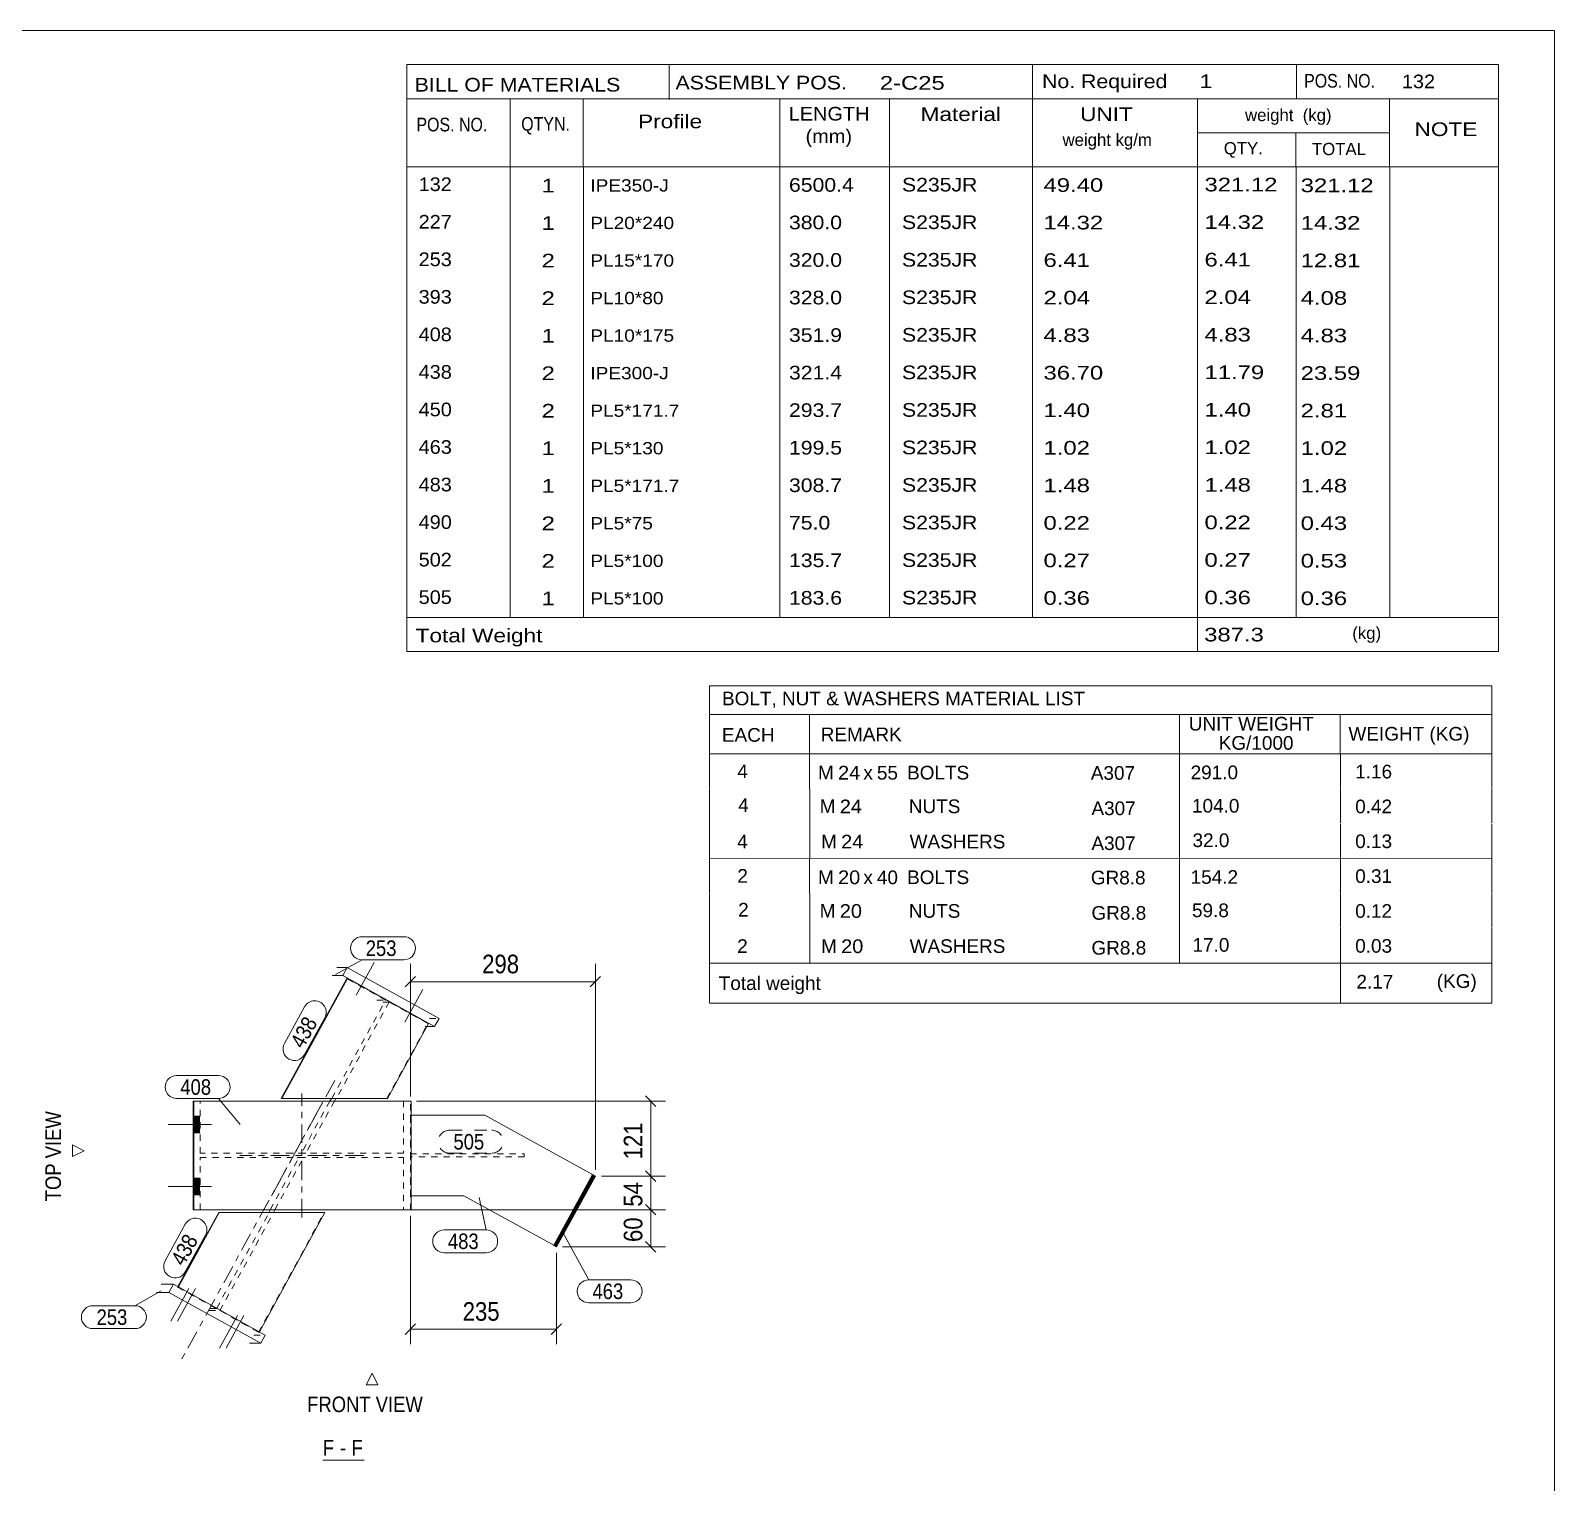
# Model space of a CAD drawing. Header units: millimetres. Extents: x 2 to 825, y 1 to 579.
# Drawn here: x 579.3 to 825, y 345 to 579 of the extents above; entities that cross this region are included whole.
import ezdxf

# ---------------------------------------------------------------- set-up
doc = ezdxf.new("R2010")
doc.units = ezdxf.units.MM
for name, pattern in [('XKITLINE00', [0]), ('XKITLINE01', [4, 1, -1, 1, -1]), ('XKITLINE02', [4, 2, -2]), ('XKITLINE03', [6, 3, -1, 1, -1])]:
    doc.linetypes.add(name, pattern=pattern)
for name, color, linetype, lineweight in [('Bolt', 3, 'Continuous', 0), ('Dimensions', 7, 'Continuous', 0), ('DrawingSheet', 5, 'Continuous', 0), ('OtherObjectType', 7, 'Continuous', 0), ('Part', 2, 'Continuous', 0), ('PartMark', 7, 'Continuous', 0)]:
    doc.layers.add(name, color=color, linetype=linetype, lineweight=lineweight)
doc.styles.add('ARIAL', font='ARIAL.TTF')
doc.styles.add('ARIAL_NARROW', font='ARIALN.TTF')

# ---------------------------------------------------------------- blocks, each defined once
blk = doc.blocks.new('*A3')
at = {"layer": 'Part', "color": 7, "linetype": 'XKITLINE00', "lineweight": 0}
for p, q in [((669.69, 393.12), (669.02, 392.92)), ((669.73, 393.18), (669.05, 392.98)), ((669.76, 393.24), (669.08, 393.04)), ((669.79, 393.3), (669.11, 393.1)), ((669.82, 393.35), (669.15, 393.16)), ((669.86, 393.41), (669.18, 393.22)), ((669.89, 393.47), (669.21, 393.28)), ((669.92, 393.53), (669.24, 393.34)), ((669.95, 393.59), (669.28, 393.39)), ((669.99, 393.65), (669.31, 393.45)), ((670.02, 393.71), (669.34, 393.51)), ((670.05, 393.77), (669.37, 393.57)), ((670.08, 393.83), (669.41, 393.63)), ((670.12, 393.89), (669.44, 393.69)), ((670.15, 393.94), (669.47, 393.75)), ((670.18, 394), (669.5, 393.81)), ((670.22, 394.06), (669.54, 393.87)), ((670.25, 394.12), (669.57, 393.93)), ((670.28, 394.18), (669.6, 393.98)), ((670.31, 394.24), (669.63, 394.04)), ((670.35, 394.3), (669.67, 394.1)), ((670.38, 394.36), (669.7, 394.16)), ((670.32, 394.39), (669.73, 394.22)), ((670.26, 394.42), (669.76, 394.28)), ((670.2, 394.45), (669.8, 394.34)), ((670.14, 394.49), (669.83, 394.4)), ((670.08, 394.52), (669.86, 394.46)), ((670.02, 394.55), (669.89, 394.51)), ((669.95, 394.58), (669.93, 394.57)), ((668.36, 390.7), (667.68, 390.51)), ((668.39, 390.76), (667.71, 390.56)), ((668.43, 390.82), (667.75, 390.62)), ((668.46, 390.88), (667.78, 390.68)), ((668.49, 390.94), (667.81, 390.74)), ((668.52, 391), (667.84, 390.8)), ((668.56, 391.06), (667.88, 390.86)), ((668.59, 391.11), (667.91, 390.92)), ((668.62, 391.17), (667.94, 390.98)), ((668.65, 391.23), (667.97, 391.04)), ((668.69, 391.29), (668.01, 391.09)), ((668.72, 391.35), (668.04, 391.15)), ((668.75, 391.41), (668.07, 391.21)), ((668.78, 391.47), (668.1, 391.27)), ((668.82, 391.53), (668.14, 391.33)), ((668.85, 391.59), (668.17, 391.39)), ((668.88, 391.64), (668.2, 391.45)), ((668.91, 391.7), (668.23, 391.51)), ((668.95, 391.76), (668.27, 391.57)), ((668.98, 391.82), (668.3, 391.63)), ((669.01, 391.88), (668.33, 391.68)), ((669.04, 391.94), (668.36, 391.74)), ((669.08, 392), (668.4, 391.8)), ((669.11, 392.06), (668.43, 391.86)), ((669.14, 392.12), (668.46, 391.92)), ((669.17, 392.18), (668.49, 391.98)), ((669.21, 392.23), (668.53, 392.04)), ((669.24, 392.29), (668.56, 392.1)), ((669.27, 392.35), (668.59, 392.16)), ((669.3, 392.41), (668.62, 392.22)), ((669.34, 392.47), (668.66, 392.27)), ((669.37, 392.53), (668.69, 392.33)), ((669.4, 392.59), (668.72, 392.39)), ((669.43, 392.65), (668.75, 392.45)), ((669.47, 392.71), (668.79, 392.51)), ((669.5, 392.77), (668.82, 392.57)), ((669.53, 392.82), (668.85, 392.63)), ((669.56, 392.88), (668.88, 392.69)), ((669.6, 392.94), (668.92, 392.75)), ((669.63, 393), (668.95, 392.8)), ((669.66, 393.06), (668.98, 392.86)), ((666.99, 388.22), (666.31, 388.03)), ((667.03, 388.28), (666.35, 388.09)), ((667.06, 388.34), (666.38, 388.15)), ((667.09, 388.4), (666.41, 388.21)), ((667.12, 388.46), (666.44, 388.26)), ((667.16, 388.52), (666.48, 388.32)), ((667.19, 388.58), (666.51, 388.38)), ((667.22, 388.64), (666.54, 388.44)), ((667.25, 388.7), (666.57, 388.5)), ((667.29, 388.76), (666.61, 388.56)), ((667.32, 388.81), (666.64, 388.62)), ((667.35, 388.87), (666.67, 388.68)), ((667.38, 388.93), (666.7, 388.74)), ((667.42, 388.99), (666.74, 388.8)), ((667.45, 389.05), (666.77, 388.85)), ((667.48, 389.11), (666.8, 388.91)), ((667.51, 389.17), (666.83, 388.97)), ((667.55, 389.23), (666.87, 389.03)), ((667.58, 389.29), (666.9, 389.09)), ((667.61, 389.35), (666.93, 389.15)), ((667.64, 389.4), (666.96, 389.21)), ((667.68, 389.46), (667, 389.27)), ((667.71, 389.52), (667.03, 389.33)), ((667.74, 389.58), (667.06, 389.38)), ((667.77, 389.64), (667.09, 389.44)), ((667.81, 389.7), (667.13, 389.5)), ((667.84, 389.76), (667.16, 389.56)), ((667.87, 389.82), (667.19, 389.62)), ((667.9, 389.88), (667.22, 389.68)), ((667.94, 389.93), (667.26, 389.74)), ((667.97, 389.99), (667.29, 389.8)), ((668, 390.05), (667.32, 389.86)), ((668.03, 390.11), (667.36, 389.92)), ((668.07, 390.17), (667.39, 389.97)), ((668.1, 390.23), (667.42, 390.03)), ((668.13, 390.29), (667.45, 390.09)), ((668.16, 390.35), (667.49, 390.15)), ((668.2, 390.41), (667.52, 390.21)), ((668.23, 390.47), (667.55, 390.27)), ((668.26, 390.52), (667.58, 390.33)), ((668.29, 390.58), (667.62, 390.39)), ((668.33, 390.64), (667.65, 390.45)), ((665.63, 385.75), (664.95, 385.55)), ((665.66, 385.81), (664.98, 385.61)), ((665.69, 385.87), (665.01, 385.67)), ((665.72, 385.93), (665.04, 385.73)), ((665.76, 385.98), (665.08, 385.79)), ((665.79, 386.04), (665.11, 385.85)), ((665.82, 386.1), (665.14, 385.91)), ((665.85, 386.16), (665.17, 385.96)), ((665.89, 386.22), (665.21, 386.02)), ((665.92, 386.28), (665.24, 386.08)), ((665.95, 386.34), (665.27, 386.14)), ((665.98, 386.4), (665.3, 386.2)), ((666.02, 386.46), (665.34, 386.26)), ((666.05, 386.51), (665.37, 386.32)), ((666.08, 386.57), (665.4, 386.38)), ((666.11, 386.63), (665.43, 386.44)), ((666.15, 386.69), (665.47, 386.5)), ((666.18, 386.75), (665.5, 386.55)), ((666.21, 386.81), (665.53, 386.61)), ((666.24, 386.87), (665.56, 386.67)), ((666.28, 386.93), (665.6, 386.73)), ((666.31, 386.99), (665.63, 386.79)), ((666.34, 387.05), (665.66, 386.85)), ((666.37, 387.1), (665.7, 386.91)), ((666.41, 387.16), (665.73, 386.97)), ((666.44, 387.22), (665.76, 387.03)), ((666.47, 387.28), (665.79, 387.09)), ((666.5, 387.34), (665.83, 387.14)), ((666.54, 387.4), (665.86, 387.2)), ((666.57, 387.46), (665.89, 387.26)), ((666.6, 387.52), (665.92, 387.32)), ((666.63, 387.58), (665.96, 387.38)), ((666.67, 387.64), (665.99, 387.44)), ((666.7, 387.69), (666.02, 387.5)), ((666.73, 387.75), (666.05, 387.56)), ((666.77, 387.81), (666.09, 387.62)), ((666.8, 387.87), (666.12, 387.67)), ((666.83, 387.93), (666.15, 387.73)), ((666.86, 387.99), (666.18, 387.79)), ((666.9, 388.05), (666.22, 387.85)), ((666.93, 388.11), (666.25, 387.91)), ((666.96, 388.17), (666.28, 387.97)), ((664.36, 383.45), (663.68, 383.25)), ((664.32, 383.39), (663.68, 383.2)), ((664.39, 383.51), (663.71, 383.31)), ((664.42, 383.57), (663.74, 383.37)), ((664.29, 383.33), (663.74, 383.17)), ((664.45, 383.63), (663.77, 383.43)), ((664.49, 383.68), (663.81, 383.49)), ((664.52, 383.74), (663.84, 383.55)), ((664.55, 383.8), (663.87, 383.61)), ((664.58, 383.86), (663.9, 383.67)), ((664.62, 383.92), (663.94, 383.72)), ((664.65, 383.98), (663.97, 383.78)), ((664.68, 384.04), (664, 383.84)), ((664.71, 384.1), (664.04, 383.9)), ((664.75, 384.16), (664.07, 383.96)), ((664.78, 384.22), (664.1, 384.02)), ((664.81, 384.27), (664.13, 384.08)), ((664.84, 384.33), (664.17, 384.14)), ((664.88, 384.39), (664.2, 384.2)), ((664.91, 384.45), (664.23, 384.25)), ((664.94, 384.51), (664.26, 384.31)), ((664.97, 384.57), (664.3, 384.37)), ((665.01, 384.63), (664.33, 384.43)), ((665.04, 384.69), (664.36, 384.49)), ((665.07, 384.75), (664.39, 384.55)), ((665.11, 384.8), (664.43, 384.61)), ((665.14, 384.86), (664.46, 384.67)), ((665.17, 384.92), (664.49, 384.73)), ((665.2, 384.98), (664.52, 384.79)), ((665.24, 385.04), (664.56, 384.84)), ((665.27, 385.1), (664.59, 384.9)), ((665.3, 385.16), (664.62, 384.96)), ((665.33, 385.22), (664.65, 385.02)), ((665.37, 385.28), (664.69, 385.08)), ((665.4, 385.34), (664.72, 385.14)), ((665.43, 385.39), (664.75, 385.2)), ((665.46, 385.45), (664.78, 385.26)), ((665.5, 385.51), (664.82, 385.32)), ((665.53, 385.57), (664.85, 385.38)), ((665.56, 385.63), (664.88, 385.43)), ((665.59, 385.69), (664.91, 385.49)), ((664.26, 383.27), (663.8, 383.14)), ((664.23, 383.21), (663.86, 383.11)), ((664.19, 383.15), (663.92, 383.07)), ((664.16, 383.09), (663.98, 383.04)), ((664.13, 383.04), (664.04, 383.01))]:
    blk.add_line(p, q, dxfattribs=at)
blk = doc.blocks.new('*A73')
at = {"layer": 'Bolt'}
for points in [[(606.65, 401.35), (605.55, 401.35), (605.55, 404.05), (606.65, 404.05)], [(606.65, 401.35), (605.55, 401.35), (605.55, 404.05), (606.65, 404.05)], [(606.65, 391.35), (605.55, 391.35), (605.55, 394.05), (606.65, 394.05)], [(606.65, 391.35), (605.55, 391.35), (605.55, 394.05), (606.65, 394.05)]]:
    blk.add_hatch(color=3, dxfattribs=at).paths.add_polyline_path(points, flags=17)
at = {"layer": 'Bolt', "color": 3, "linetype": 'XKITLINE00', "lineweight": 0}
for p, q in [((606.65, 404.05), (605.55, 404.05)), ((606.65, 404.05), (605.55, 404.05)), ((608.5, 402.7), (601.5, 402.7)), ((608.5, 402.7), (601.5, 402.7)), ((606.65, 401.35), (605.55, 401.35)), ((606.65, 401.35), (605.55, 401.35)), ((606.65, 394.05), (605.55, 394.05)), ((606.65, 394.05), (605.55, 394.05)), ((608.5, 392.7), (601.5, 392.7)), ((608.5, 392.7), (601.5, 392.7)), ((606.65, 391.35), (605.55, 391.35)), ((606.65, 391.35), (605.55, 391.35))]:
    blk.add_line(p, q, dxfattribs=at)
blk = doc.blocks.new('*A74')
at = {"layer": 'Bolt', "color": 3, "linetype": 'XKITLINE00', "lineweight": 0}
for p, q in [((631.83, 423.52), (634.72, 428.77)), ((639.67, 419.17), (642.55, 424.42))]:
    blk.add_line(p, q, dxfattribs=at)
blk = doc.blocks.new('*A75')
at = {"layer": 'Bolt', "color": 3, "linetype": 'XKITLINE00', "lineweight": 0}
for p, q in [((604.84, 376.24), (601.95, 370.98)), ((605.89, 376.24), (603, 370.98)), ((612.67, 371.89), (609.79, 366.64)), ((613.72, 371.89), (610.84, 366.64))]:
    blk.add_line(p, q, dxfattribs=at)
blk = doc.blocks.new('*A76')
at = {"layer": 'Part', "color": 2, "linetype": 'XKITLINE00', "lineweight": 0}
blk.add_line((605.55, 406.45), (605.55, 388.95), dxfattribs=at)
at = {"layer": 'Part', "color": 7, "linetype": 'XKITLINE01', "lineweight": 0}
for p, q in [((606.65, 406.45), (605.55, 406.45)), ((606.65, 398.05), (606.65, 406.45)), ((639.45, 406.45), (639.45, 398.05)), ((640.55, 406.45), (639.45, 406.45)), ((640.55, 388.95), (640.55, 406.45)), ((639.45, 398.05), (606.65, 398.05)), ((606.65, 388.95), (606.65, 397.35)), ((606.65, 397.35), (639.45, 397.35)), ((639.45, 397.35), (639.45, 388.95)), ((605.55, 388.95), (606.65, 388.95)), ((639.45, 388.95), (640.55, 388.95))]:
    blk.add_line(p, q, dxfattribs=at)
at = {"layer": 'Part', "color": 7, "linetype": 'XKITLINE03', "lineweight": 0}
for p, q in [((623.05, 387.7), (623.05, 407.7)), ((633.05, 397.7), (613.05, 397.7))]:
    blk.add_line(p, q, dxfattribs=at)
blk = doc.blocks.new('*A77')
at = {"layer": 'Part', "color": 2, "linetype": 'XKITLINE00', "lineweight": 0}
for p, q in [((628.7, 427.99), (630.37, 427.99)), ((630.37, 427.99), (629.65, 426.68)), ((645.17, 419.78), (630.37, 427.99)), ((627.97, 426.68), (629.65, 426.68)), ((629.65, 426.68), (644.45, 418.46)), ((644.45, 418.46), (643.21, 418.46)), ((644.45, 418.46), (645.17, 419.78))]:
    blk.add_line(p, q, dxfattribs=at)
at = {"layer": 'Part', "color": 7, "linetype": 'XKITLINE01', "lineweight": 0}
for p, q in [((643.21, 418.46), (642.94, 418.46)), ((643.66, 419.78), (645.17, 419.78))]:
    blk.add_line(p, q, dxfattribs=at)
blk = doc.blocks.new('*A78')
at = {"layer": 'Part', "color": 2, "linetype": 'XKITLINE00', "lineweight": 0}
for p, q in [((600.37, 376.94), (602.36, 376.94)), ((602.36, 376.94), (601.64, 375.63)), ((617.16, 368.73), (602.36, 376.94)), ((599.65, 375.63), (601.64, 375.63)), ((601.64, 375.63), (616.44, 367.42)), ((616.44, 367.42), (617.16, 368.73)), ((614.61, 367.42), (616.44, 367.42))]:
    blk.add_line(p, q, dxfattribs=at)
at = {"layer": 'Part', "color": 7, "linetype": 'XKITLINE01', "lineweight": 0}
blk.add_line((615.34, 368.73), (617.16, 368.73), dxfattribs=at)
blk = doc.blocks.new('*A79')
at = {"layer": 'Part', "color": 2, "linetype": 'XKITLINE00', "lineweight": 0}
for p, q in [((619.73, 406.89), (630.32, 426.19)), ((619.83, 406.89), (630.42, 426.19)), ((630.32, 426.19), (630.42, 426.19)), ((630.42, 426.19), (643.48, 418.95)), ((643.48, 418.95), (636.86, 406.89)), ((636.86, 406.89), (619.73, 406.89)), ((627.82, 406.89), (627.58, 406.45)), ((628.56, 406.89), (628.32, 406.45))]:
    blk.add_line(p, q, dxfattribs=at)
at = {"layer": 'Part', "color": 7, "linetype": 'XKITLINE01', "lineweight": 0}
for p, q in [((636.57, 422.73), (630.32, 426.19)), ((627.88, 406.89), (636.57, 422.73)), ((635.17, 422.73), (636.57, 422.73)), ((637.14, 422.41), (628.62, 406.89)), ((637.14, 422.41), (635.74, 422.41)), ((643.38, 418.95), (637.14, 422.41)), ((636.77, 406.89), (643.38, 418.95)), ((643.48, 418.95), (643.38, 418.95)), ((627.58, 406.45), (622.97, 398.05)), ((628.32, 406.45), (623.71, 398.05)), ((627.82, 406.89), (627.88, 406.89)), ((628.62, 406.89), (628.56, 406.89)), ((623.71, 398.05), (621.48, 398.05))]:
    blk.add_line(p, q, dxfattribs=at)
at = {"layer": 'Part', "color": 7, "linetype": 'XKITLINE03', "lineweight": 0}
blk.add_line((628.36, 409.78), (617.12, 389.3), dxfattribs=at)
blk = doc.blocks.new('*A80')
at = {"layer": 'Part', "color": 7, "linetype": 'XKITLINE03', "lineweight": 0}
blk.add_line((626.34, 406.11), (603.28, 364.08), dxfattribs=at)
at = {"layer": 'Part', "color": 7, "linetype": 'XKITLINE01', "lineweight": 0}
for p, q in [((617.97, 388.95), (622.58, 397.35)), ((618.71, 388.95), (623.32, 397.35)), ((623.32, 397.35), (621.09, 397.35)), ((609.33, 373.08), (617.8, 388.52)), ((609.65, 388.52), (609.74, 388.52)), ((609.85, 372.68), (618.53, 388.52)), ((616.09, 369.21), (626.68, 388.52)), ((603.03, 376.46), (603.08, 376.55)), ((603.13, 376.46), (603.03, 376.46)), ((603.03, 376.46), (609.28, 373)), ((603.13, 376.46), (603.15, 376.51)), ((616.19, 369.21), (603.13, 376.46)), ((609.28, 373), (607.57, 373)), ((608.14, 372.68), (609.85, 372.68)), ((609.28, 373), (609.33, 373.08)), ((609.85, 372.68), (616.09, 369.21)), ((616.09, 369.21), (616.19, 369.21)), ((616.19, 369.21), (616.21, 369.26))]:
    blk.add_line(p, q, dxfattribs=at)
at = {"layer": 'Part', "color": 2, "linetype": 'XKITLINE00', "lineweight": 0}
for p, q in [((603.08, 376.55), (609.65, 388.52)), ((603.15, 376.51), (609.74, 388.52)), ((609.65, 388.52), (626.78, 388.52)), ((616.21, 369.26), (626.78, 388.52)), ((617.73, 388.52), (617.97, 388.95)), ((618.47, 388.52), (618.71, 388.95))]:
    blk.add_line(p, q, dxfattribs=at)
blk = doc.blocks.new('*A81')
at = {"layer": 'Part', "color": 2, "linetype": 'XKITLINE00', "lineweight": 0}
for p, q in [((605.55, 406.45), (640.66, 406.45)), ((605.55, 388.95), (605.55, 406.45)), ((605.66, 388.95), (605.66, 406.45)), ((640.66, 406.45), (640.66, 388.95)), ((640.66, 388.95), (605.55, 388.95))]:
    blk.add_line(p, q, dxfattribs=at)
at = {"layer": 'Part', "color": 7, "linetype": 'XKITLINE01', "lineweight": 0}
blk.add_line((640.55, 388.95), (640.55, 406.45), dxfattribs=at)
blk = doc.blocks.new('*A82')
at = {"layer": 'Part', "color": 2, "linetype": 'XKITLINE00', "lineweight": 0}
for p, q in [((669.94, 394.6), (663.66, 383.22)), ((664.1, 382.98), (670.38, 394.36)), ((670.38, 394.36), (669.94, 394.6)), ((664.1, 382.98), (663.66, 383.22))]:
    blk.add_line(p, q, dxfattribs=at)
blk = doc.blocks.new('*A83')
at = {"layer": 'Part', "color": 7, "linetype": 'XKITLINE01', "lineweight": 0}
for p, q in [((640.55, 397.45), (640.55, 397.95)), ((640.55, 397.95), (640.55, 397.95)), ((640.55, 397.95), (658.92, 397.95)), ((658.92, 397.45), (640.55, 397.45)), ((658.92, 397.95), (658.92, 397.45))]:
    blk.add_line(p, q, dxfattribs=at)
blk = doc.blocks.new('*A84')
at = {"layer": 'Part', "color": 7, "linetype": 'XKITLINE01', "lineweight": 0}
for p, q in [((640.55, 404.2), (640.55, 391.2)), ((640.66, 404.2), (640.55, 404.2)), ((664.1, 382.98), (670.38, 394.36)), ((670.38, 394.36), (669.94, 394.6)), ((640.55, 391.2), (640.66, 391.2)), ((663.66, 383.22), (664.1, 382.98))]:
    blk.add_line(p, q, dxfattribs=at)
at = {"layer": 'Part', "color": 2, "linetype": 'XKITLINE00', "lineweight": 0}
for p, q in [((652.54, 404.2), (640.66, 404.2)), ((669.94, 394.6), (652.54, 404.2)), ((649.19, 391.2), (640.66, 391.2)), ((663.66, 383.22), (649.19, 391.2))]:
    blk.add_line(p, q, dxfattribs=at)
blk = doc.blocks.new('*A100')
at = {"layer": 'DrawingSheet', "color": 5, "linetype": 'XKITLINE00', "lineweight": 0}
for p, q in [((825, 579), (5, 579)), ((825, 5), (825, 579))]:
    blk.add_line(p, q, dxfattribs=at)
blk = doc.blocks.new('*A101')
at = {"layer": 'OtherObjectType', "color": 7, "linetype": 'XKITLINE00', "lineweight": 0}
for p, q in [((688.76, 473.4), (688.75, 462.4)), ((688.76, 473.4), (814.88, 473.4)), ((814.88, 473.4), (814.88, 462.4)), ((688.75, 468.75), (814.88, 468.75)), ((704.87, 468.76), (704.87, 462.4)), ((764.57, 468.76), (764.57, 462.4)), ((790.47, 468.74), (790.47, 462.4)), ((688.76, 462.37), (688.76, 456.87)), ((688.77, 462.4), (814.88, 462.4)), ((704.92, 462.4), (704.92, 456.78)), ((764.57, 462.4), (764.57, 456.78)), ((790.5, 462.4), (790.5, 456.9)), ((814.88, 462.4), (814.88, 456.9)), ((688.79, 456.78), (688.79, 451.17)), ((704.95, 456.78), (704.95, 451.16)), ((764.57, 456.78), (764.57, 451.16)), ((790.5, 456.78), (790.5, 451.28)), ((814.88, 456.78), (814.88, 451.28)), ((688.79, 451.15), (688.79, 445.58)), ((704.95, 451.16), (704.95, 445.54)), ((764.57, 451.16), (764.57, 445.54)), ((790.5, 451.16), (790.5, 445.55)), ((814.88, 451.16), (814.88, 445.55)), ((814.88, 445.55), (688.75, 445.58)), ((688.76, 445.51), (688.76, 440.01)), ((704.92, 445.54), (704.92, 439.92)), ((764.57, 445.54), (764.57, 439.92)), ((790.5, 445.54), (790.5, 440.04)), ((814.88, 445.54), (814.88, 440.04)), ((688.79, 439.92), (688.79, 434.31)), ((704.95, 439.92), (704.95, 434.31)), ((764.57, 439.92), (764.57, 434.31)), ((790.5, 439.92), (790.5, 434.42)), ((814.88, 439.92), (814.88, 434.42)), ((688.79, 434.29), (688.79, 428.72)), ((704.95, 434.3), (704.95, 428.69)), ((764.57, 434.31), (764.57, 428.69)), ((790.5, 434.3), (790.5, 428.7)), ((814.88, 434.3), (814.88, 428.69)), ((814.88, 428.69), (688.75, 428.72)), ((688.78, 428.69), (688.78, 422.28)), ((688.85, 428.68), (814.87, 428.69)), ((790.5, 428.65), (790.5, 422.24)), ((814.87, 428.66), (814.87, 422.24)), ((688.77, 422.24), (814.87, 422.24))]:
    blk.add_line(p, q, dxfattribs=at)
at = {"layer": 'OtherObjectType', "color": 7, "style": 'ARIAL_NARROW'}
for s, width, p in [('BOLT, NUT & WASHERS MATERIAL LIST', 1.211571, (690.79, 470.24)), ('UNIT WEIGHT', 1.211571, (766.03, 466.17)), ('WEIGHT (KG)', 1.211571, (791.78, 464.55)), ('EACH', 1.211571, (690.78, 464.37)), ('REMARK', 1.211571, (706.7, 464.46)), (' KG/1000', 1.211571, (770.02, 463.08)), ('4', 1.211571, (693.26, 458.5)), ('M', 1.211571, (706.26, 458.3)), ('24', 1.275, (709.5, 458.28)), ('x', 1.211571, (713.58, 458.28)), ('55', 1.211571, (715.76, 458.27)), ('BOLTS', 1.211571, (720.63, 458.29)), ('A307', 1.211571, (750.25, 458.24)), ('291.0', 1.211571, (766.34, 458.33)), ('1.16', 1.211571, (792.87, 458.46)), ('4', 1.211571, (693.4, 453.06)), ('M', 1.211571, (706.54, 452.86)), ('24', 1.275, (709.78, 452.84)), ('NUTS', 1.211571, (720.91, 452.86)), ('A307', 1.211571, (750.35, 452.54)), ('104.0', 1.211571, (766.56, 452.95)), ('0.42', 1.211571, (792.87, 452.84)), ('32.0', 1.211571, (766.64, 447.39)), ('4', 1.211571, (693.24, 447.19)), ('M', 1.211571, (706.76, 447.19)), ('24', 1.275, (710, 447.17)), ('WASHERS', 1.211571, (721.04, 447.18)), ('A307', 1.211571, (750.35, 446.92)), ('0.13', 1.211571, (792.87, 447.23)), ('2', 1.211571, (693.26, 441.65)), ('M', 1.211571, (706.26, 441.44)), ('20', 1.275, (709.5, 441.42)), ('x', 1.211571, (713.58, 441.42)), ('40', 1.211571, (715.76, 441.41)), ('BOLTS', 1.211571, (720.63, 441.43)), ('GR8.8', 1.211571, (750.25, 441.38)), ('154.2', 1.211571, (766.34, 441.47)), ('0.31', 1.211571, (792.87, 441.61)), ('2', 1.211571, (693.4, 436.2)), ('M', 1.211571, (706.54, 436.01)), ('20', 1.275, (709.78, 435.99)), ('NUTS', 1.211571, (720.91, 436)), ('GR8.8', 1.211571, (750.35, 435.68)), ('59.8', 1.211571, (766.56, 436.1)), ('0.12', 1.211571, (792.87, 435.99)), ('2', 1.211571, (693.24, 430.33)), ('M', 1.211571, (706.76, 430.33)), ('20', 1.275, (710, 430.31)), ('WASHERS', 1.211571, (721.04, 430.33)), ('17.0', 1.211571, (766.64, 430.53)), ('0.03', 1.211571, (792.87, 430.37)), ('GR8.8', 1.211571, (750.35, 430.06)), ('Total weight', 1.211571, (690.26, 424.36)), ('2.17', 1.211571, (793.07, 424.59)), ('(KG)', 1.211571, (806.02, 424.69))]:
    blk.add_text(s, height=2.2, dxfattribs=dict(at, width=width)).set_placement(p)
blk = doc.blocks.new('*A106')
at = {"layer": 'OtherObjectType', "color": 7, "linetype": 'XKITLINE00', "lineweight": 0}
for p, q in [((639.98, 573.5), (815.98, 573.5)), ((639.98, 573.5), (639.98, 562.5)), ((682.26, 573.42), (682.26, 567.87)), ((740.85, 568), (740.85, 573.5)), ((783.43, 567.96), (783.43, 573.42)), ((815.98, 568), (815.98, 573.5)), ((639.98, 568), (815.98, 568)), ((656.64, 568), (656.64, 557)), ((668.4, 567.98), (668.4, 557.03)), ((700.12, 567.99), (700.13, 557)), ((717.78, 567.98), (717.78, 557)), ((740.85, 567.98), (740.85, 557)), ((767.43, 568), (767.43, 557)), ((798.42, 568), (798.42, 557)), ((815.98, 568), (815.98, 562.5)), ((639.98, 562.5), (639.98, 557)), ((767.45, 562.52), (798.45, 562.52)), ((783.28, 562.52), (783.28, 557)), ((815.98, 562.5), (815.98, 557)), ((639.98, 557), (815.98, 557)), ((639.98, 557), (639.98, 550.95)), ((656.63, 557), (656.63, 550.95)), ((668.44, 556.99), (668.44, 550.95)), ((700.12, 557), (700.11, 550.95)), ((717.79, 557), (717.79, 550.95)), ((740.87, 557), (740.87, 550.95)), ((767.44, 557), (767.44, 550.95)), ((783.33, 556.95), (783.33, 550.95)), ((798.43, 557), (798.43, 550.95)), ((815.98, 557), (815.98, 550.95)), ((639.98, 550.95), (639.98, 544.9)), ((656.63, 550.95), (656.63, 544.9)), ((668.44, 550.94), (668.44, 544.9)), ((700.12, 550.95), (700.11, 544.9)), ((717.79, 550.95), (717.79, 544.9)), ((740.87, 550.95), (740.87, 544.9)), ((767.44, 550.95), (767.44, 544.9)), ((783.33, 550.9), (783.33, 544.9)), ((798.43, 550.95), (798.43, 544.9)), ((815.98, 550.95), (815.98, 544.9)), ((639.98, 544.9), (639.98, 538.85)), ((656.63, 544.9), (656.63, 538.85)), ((668.44, 544.89), (668.44, 538.85)), ((700.12, 544.9), (700.11, 538.85)), ((717.79, 544.9), (717.79, 538.85)), ((740.87, 544.9), (740.87, 538.85)), ((767.44, 544.9), (767.44, 538.85)), ((783.33, 544.85), (783.33, 538.85)), ((798.43, 544.9), (798.43, 538.85)), ((815.98, 544.9), (815.98, 538.85)), ((639.98, 538.85), (639.98, 532.8)), ((656.63, 538.85), (656.63, 532.8)), ((668.44, 538.84), (668.44, 532.8)), ((700.12, 538.85), (700.11, 532.8)), ((717.79, 538.85), (717.79, 532.8)), ((740.87, 538.85), (740.87, 532.8)), ((767.44, 538.85), (767.44, 532.8)), ((783.33, 538.8), (783.33, 532.8)), ((798.43, 538.85), (798.43, 532.8)), ((815.98, 538.85), (815.98, 532.8)), ((639.98, 532.8), (639.98, 526.75)), ((656.63, 532.8), (656.63, 526.75)), ((668.44, 532.79), (668.44, 526.75)), ((700.12, 532.8), (700.11, 526.75)), ((717.79, 532.8), (717.79, 526.75)), ((740.87, 532.8), (740.87, 526.75)), ((767.44, 532.8), (767.44, 526.75)), ((783.33, 532.75), (783.33, 526.75)), ((798.43, 532.8), (798.43, 526.75)), ((815.98, 532.8), (815.98, 526.75)), ((639.98, 526.75), (639.98, 520.7)), ((656.63, 526.75), (656.63, 520.7)), ((668.44, 526.74), (668.44, 520.7)), ((700.12, 526.75), (700.11, 520.7)), ((717.79, 526.75), (717.79, 520.7)), ((740.87, 526.75), (740.87, 520.7)), ((767.44, 526.75), (767.44, 520.7)), ((783.33, 526.7), (783.33, 520.7)), ((798.43, 526.75), (798.43, 520.7)), ((815.98, 526.75), (815.98, 520.7)), ((639.98, 520.7), (639.98, 514.65)), ((656.63, 520.7), (656.63, 514.65)), ((668.44, 520.69), (668.44, 514.65)), ((700.12, 520.7), (700.11, 514.65)), ((717.79, 520.7), (717.79, 514.65)), ((740.87, 520.7), (740.87, 514.65)), ((767.44, 520.7), (767.44, 514.65)), ((783.33, 520.65), (783.33, 514.65)), ((798.43, 520.7), (798.43, 514.65)), ((815.98, 520.7), (815.98, 514.65)), ((639.98, 514.65), (639.98, 508.6)), ((656.63, 514.65), (656.63, 508.6)), ((668.44, 514.64), (668.44, 508.6)), ((700.12, 514.65), (700.11, 508.6)), ((717.79, 514.65), (717.79, 508.6)), ((740.87, 514.65), (740.87, 508.6)), ((767.44, 514.65), (767.44, 508.6)), ((783.33, 514.6), (783.33, 508.6)), ((798.43, 514.65), (798.43, 508.6)), ((815.98, 514.65), (815.98, 508.6)), ((639.98, 508.6), (639.98, 502.55)), ((656.63, 508.6), (656.63, 502.55)), ((668.44, 508.59), (668.44, 502.55)), ((700.12, 508.6), (700.11, 502.55)), ((717.79, 508.6), (717.79, 502.55)), ((740.87, 508.6), (740.87, 502.55)), ((767.44, 508.6), (767.44, 502.55)), ((798.43, 508.6), (798.43, 502.55)), ((815.98, 508.6), (815.98, 502.55)), ((783.33, 508.55), (783.33, 502.55)), ((639.98, 502.55), (639.98, 496.5)), ((656.63, 502.55), (656.63, 496.5)), ((668.44, 502.54), (668.44, 496.5)), ((700.12, 502.55), (700.11, 496.5)), ((717.79, 502.55), (717.79, 496.5)), ((740.87, 502.55), (740.87, 496.5)), ((767.44, 502.55), (767.44, 496.5)), ((783.33, 502.5), (783.33, 496.5)), ((798.43, 502.55), (798.43, 496.5)), ((815.98, 502.55), (815.98, 496.5)), ((639.98, 496.5), (639.98, 490.45)), ((656.63, 496.5), (656.63, 490.45)), ((668.44, 496.49), (668.44, 490.45)), ((700.12, 496.5), (700.11, 490.45)), ((717.79, 496.5), (717.79, 490.45)), ((740.87, 496.5), (740.87, 490.45)), ((767.44, 496.5), (767.44, 490.45)), ((783.33, 496.45), (783.33, 490.45)), ((798.43, 496.5), (798.43, 490.45)), ((815.98, 496.5), (815.98, 490.45)), ((639.98, 490.45), (639.98, 484.4)), ((656.63, 490.45), (656.63, 484.4)), ((668.44, 490.44), (668.44, 484.4)), ((700.12, 490.45), (700.11, 484.4)), ((717.79, 490.45), (717.79, 484.4)), ((740.87, 490.45), (740.87, 484.4)), ((767.44, 490.45), (767.44, 484.4)), ((783.33, 490.4), (783.33, 484.4)), ((798.43, 490.45), (798.43, 484.4)), ((815.98, 490.45), (815.98, 484.4)), ((639.98, 484.4), (815.98, 484.4)), ((639.98, 484.4), (639.98, 478.9)), ((767.44, 484.4), (767.44, 478.9)), ((815.98, 484.4), (815.98, 478.9)), ((639.98, 478.9), (815.98, 478.9))]:
    blk.add_line(p, q, dxfattribs=at)
at = {"layer": 'OtherObjectType', "color": 7, "style": 'ARIAL_NARROW'}
for s, height, width, p in [('BILL OF MATERIALS', 2.2, 1.36, (641.25, 569.16)), ('ASSEMBLY POS.', 2.2, 1.36, (683.3, 569.5)), ('2-C25', 2.2, 1.525501, (716.23, 569.46)), ('No. Required', 2.2, 1.36, (742.39, 569.72)), ('1', 2.2, 1.525501, (767.75, 569.72)), ('POS. NO.', 2.2, 1.02, (784.63, 569.79)), ('132', 2.2, 1.270501, (800.4, 569.69)), ('Profile', 2.2, 1.445, (677.26, 563.25)), ('LENGTH', 2.2, 1.275, (701.54, 564.49)), ('Material', 2.2, 1.445, (722.81, 564.41)), ('UNIT', 2.2, 1.445, (748.52, 564.4)), ('weight  (kg)', 1.98, 1.19, (775.11, 564.39)), ('POS. NO.', 2.2, 1.02, (641.53, 562.74)), ('QTYN.', 2.2, 1.02, (658.42, 562.84)), ('(mm)', 2.2, 1.275, (704.26, 560.86)), ('NOTE', 2.2, 1.445, (802.44, 561.99)), ('weight kg/m', 1.98, 1.19, (745.69, 560.4)), ('QTY.', 1.98, 1.19, (771.68, 559.03)), ('TOTAL', 1.98, 1.19, (785.9, 558.91)), ('132', 2.2, 1.270501, (641.89, 553.12)), ('S235JR', 2.2, 1.355501, (719.81, 553.05)), ('321.12', 2.2, 1.525501, (768.57, 553.07)), ('1', 2.2, 1.525501, (661.71, 552.91)), ('IPE350-J', 1.98, 1.355501, (669.56, 553.04)), ('6500.4', 2.2, 1.355501, (701.59, 553.01)), ('49.40', 2.2, 1.525501, (742.62, 552.99)), ('321.12', 2.2, 1.525501, (784.08, 552.94)), ('227', 2.2, 1.270501, (641.89, 547.07)), ('1', 2.2, 1.525501, (661.71, 546.86)), ('PL20*240', 1.98, 1.355501, (669.56, 546.99)), ('380.0', 2.2, 1.355501, (701.59, 546.96)), ('S235JR', 2.2, 1.355501, (719.81, 547)), ('14.32', 2.2, 1.525501, (742.62, 546.94)), ('14.32', 2.2, 1.525501, (768.57, 547.02)), ('14.32', 2.2, 1.525501, (784.08, 546.89)), ('253', 2.2, 1.270501, (641.89, 541.02)), ('2', 2.2, 1.525501, (661.71, 540.81)), ('320.0', 2.2, 1.355501, (701.59, 540.91)), ('S235JR', 2.2, 1.355501, (719.81, 540.95)), ('6.41', 2.2, 1.525501, (742.62, 540.89)), ('6.41', 2.2, 1.525501, (768.57, 540.97)), ('12.81', 2.2, 1.525501, (784.08, 540.84)), ('PL15*170', 1.98, 1.355501, (669.56, 540.94)), ('393', 2.2, 1.270501, (641.89, 534.97)), ('2', 2.2, 1.525501, (661.71, 534.76)), ('PL10*80', 1.98, 1.355501, (669.56, 534.89)), ('328.0', 2.2, 1.355501, (701.59, 534.86)), ('S235JR', 2.2, 1.355501, (719.81, 534.9)), ('2.04', 2.2, 1.525501, (742.62, 534.84)), ('2.04', 2.2, 1.525501, (768.57, 534.92)), ('4.08', 2.2, 1.525501, (784.08, 534.79)), ('408', 2.2, 1.270501, (641.89, 528.92)), ('1', 2.2, 1.525501, (661.71, 528.71)), ('PL10*175', 1.98, 1.355501, (669.56, 528.84)), ('351.9', 2.2, 1.355501, (701.59, 528.81)), ('S235JR', 2.2, 1.355501, (719.81, 528.85)), ('4.83', 2.2, 1.525501, (742.62, 528.79)), ('4.83', 2.2, 1.525501, (768.57, 528.87)), ('4.83', 2.2, 1.525501, (784.08, 528.74)), ('438', 2.2, 1.270501, (641.89, 522.87)), ('2', 2.2, 1.525501, (661.71, 522.66)), ('IPE300-J', 1.98, 1.355501, (669.56, 522.79)), ('321.4', 2.2, 1.355501, (701.59, 522.76)), ('S235JR', 2.2, 1.355501, (719.81, 522.8)), ('36.70', 2.2, 1.525501, (742.62, 522.74)), ('11.79', 2.2, 1.525501, (768.57, 522.82)), ('23.59', 2.2, 1.525501, (784.08, 522.69)), ('450', 2.2, 1.270501, (641.89, 516.82)), ('2', 2.2, 1.525501, (661.71, 516.61)), ('PL5*171.7', 1.98, 1.355501, (669.56, 516.74)), ('293.7', 2.2, 1.355501, (701.59, 516.71)), ('S235JR', 2.2, 1.355501, (719.81, 516.75)), ('1.40', 2.2, 1.525501, (742.62, 516.69)), ('1.40', 2.2, 1.525501, (768.57, 516.77)), ('2.81', 2.2, 1.525501, (784.08, 516.64)), ('463', 2.2, 1.270501, (641.89, 510.77)), ('1', 2.2, 1.525501, (661.71, 510.56)), ('PL5*130', 1.98, 1.355501, (669.56, 510.69)), ('199.5', 2.2, 1.355501, (701.59, 510.66)), ('S235JR', 2.2, 1.355501, (719.81, 510.7)), ('1.02', 2.2, 1.525501, (742.62, 510.64)), ('1.02', 2.2, 1.525501, (768.57, 510.72)), ('1.02', 2.2, 1.525501, (784.08, 510.59)), ('483', 2.2, 1.270501, (641.89, 504.72)), ('1', 2.2, 1.525501, (661.71, 504.51)), ('PL5*171.7', 1.98, 1.355501, (669.56, 504.64)), ('308.7', 2.2, 1.355501, (701.59, 504.61)), ('S235JR', 2.2, 1.355501, (719.81, 504.65)), ('1.48', 2.2, 1.525501, (742.62, 504.59)), ('1.48', 2.2, 1.525501, (768.57, 504.67)), ('1.48', 2.2, 1.525501, (784.08, 504.54)), ('490', 2.2, 1.270501, (641.89, 498.67)), ('2', 2.2, 1.525501, (661.71, 498.46)), ('PL5*75', 1.98, 1.355501, (669.56, 498.59)), ('75.0', 2.2, 1.355501, (701.59, 498.56)), ('S235JR', 2.2, 1.355501, (719.81, 498.6)), ('0.22', 2.2, 1.525501, (742.62, 498.54)), ('0.22', 2.2, 1.525501, (768.57, 498.62)), ('0.43', 2.2, 1.525501, (784.08, 498.49)), ('502', 2.2, 1.270501, (641.89, 492.62)), ('2', 2.2, 1.525501, (661.71, 492.41)), ('PL5*100', 1.98, 1.355501, (669.56, 492.54)), ('135.7', 2.2, 1.355501, (701.59, 492.51)), ('S235JR', 2.2, 1.355501, (719.81, 492.55)), ('0.27', 2.2, 1.525501, (742.62, 492.49)), ('0.27', 2.2, 1.525501, (768.57, 492.57)), ('0.53', 2.2, 1.525501, (784.08, 492.44)), ('505', 2.2, 1.270501, (641.89, 486.57)), ('1', 2.2, 1.525501, (661.71, 486.36)), ('PL5*100', 1.98, 1.355501, (669.56, 486.49)), ('183.6', 2.2, 1.355501, (701.59, 486.46)), ('S235JR', 2.2, 1.355501, (719.81, 486.5)), ('0.36', 2.2, 1.525501, (742.62, 486.44)), ('0.36', 2.2, 1.525501, (768.57, 486.52)), ('0.36', 2.2, 1.525501, (784.08, 486.39)), ('Total Weight', 2.2, 1.445, (641.4, 480.39)), ('387.3', 2.2, 1.525501, (768.52, 480.54)), ('(kg)', 1.98, 1.19, (792.4, 480.91))]:
    blk.add_text(s, height=height, dxfattribs=dict(at, width=width)).set_placement(p)
blk = doc.blocks.new('*A237')
at = {"layer": 'Dimensions', "color": 7, "linetype": 'XKITLINE00', "lineweight": 0}
for p, q in [((640.45, 388.95), (681.7, 388.95)), ((678.45, 389.8), (680.15, 388.1)), ((679.3, 382.98), (679.3, 388.95)), ((678.45, 383.82), (680.15, 382.13)), ((665.1, 382.98), (681.7, 382.98))]:
    blk.add_line(p, q, dxfattribs=at)
at = {"layer": 'Dimensions', "color": 3}
for p in [(679.3, 388.95), (679.3, 382.98)]:
    blk.add_point(p, dxfattribs=at)
at = {"layer": 'Dimensions', "color": 3, "style": 'ARIAL', "width": 0.85}
blk.add_text('60', height=3, rotation=90.0002, dxfattribs=at).set_placement((677.95, 383.74))
blk = doc.blocks.new('*A238')
at = {"layer": 'Dimensions', "color": 7, "linetype": 'XKITLINE00', "lineweight": 0}
for p, q in [((671.38, 394.36), (681.7, 394.36)), ((678.45, 395.21), (680.15, 393.51)), ((679.3, 388.95), (679.3, 394.36)), ((640.45, 388.95), (681.7, 388.95)), ((678.45, 389.8), (680.15, 388.1))]:
    blk.add_line(p, q, dxfattribs=at)
at = {"layer": 'Dimensions', "color": 3}
for p in [(679.3, 394.36), (679.3, 388.95)]:
    blk.add_point(p, dxfattribs=at)
at = {"layer": 'Dimensions', "color": 3, "style": 'ARIAL', "width": 0.85}
blk.add_text('54', height=3, rotation=90.0002, dxfattribs=at).set_placement((677.95, 389.43))
blk = doc.blocks.new('*A239')
at = {"layer": 'Dimensions', "color": 7, "linetype": 'XKITLINE00', "lineweight": 0}
for p, q in [((641.55, 406.45), (681.7, 406.45)), ((678.45, 407.3), (680.15, 405.6)), ((679.3, 394.36), (679.3, 406.45)), ((671.38, 394.36), (681.7, 394.36)), ((678.45, 395.21), (680.15, 393.51))]:
    blk.add_line(p, q, dxfattribs=at)
at = {"layer": 'Dimensions', "color": 3}
for p in [(679.3, 406.45), (679.3, 394.36)]:
    blk.add_point(p, dxfattribs=at)
at = {"layer": 'Dimensions', "color": 3, "style": 'ARIAL', "width": 0.85}
blk.add_text('121', height=3, rotation=90.0002, dxfattribs=at).set_placement((677.95, 397.07))
blk = doc.blocks.new('*A240')
at = {"layer": 'Dimensions', "color": 7, "linetype": 'XKITLINE00', "lineweight": 0}
for p, q in [((640.55, 387.95), (640.55, 367.3)), ((664.1, 381.98), (664.1, 367.3)), ((641.4, 370.55), (639.7, 368.85)), ((640.55, 369.7), (664.1, 369.7)), ((664.94, 370.55), (663.25, 368.85))]:
    blk.add_line(p, q, dxfattribs=at)
at = {"layer": 'Dimensions', "color": 3}
for p in [(640.55, 369.7), (664.1, 369.7)]:
    blk.add_point(p, dxfattribs=at)
at = {"layer": 'Dimensions', "color": 3, "style": 'ARIAL', "width": 0.85}
blk.add_text('235', height=3, dxfattribs=at).set_placement((648.99, 371.05))
blk = doc.blocks.new('*A241')
at = {"layer": 'Dimensions', "color": 7, "linetype": 'XKITLINE00', "lineweight": 0}
for p, q in [((640.55, 407.17), (640.55, 428.55)), ((670.38, 395.36), (670.38, 428.55)), ((641.4, 426.55), (639.7, 424.85)), ((640.55, 425.7), (670.38, 425.7)), ((671.23, 426.55), (669.53, 424.85))]:
    blk.add_line(p, q, dxfattribs=at)
at = {"layer": 'Dimensions', "color": 3}
for p in [(640.55, 425.7), (670.38, 425.7)]:
    blk.add_point(p, dxfattribs=at)
at = {"layer": 'Dimensions', "color": 3, "style": 'ARIAL', "width": 0.85}
blk.add_text('298', height=3, dxfattribs=at).set_placement((652.13, 427.05))
blk = doc.blocks.new('*A242')
at = {"layer": 'PartMark', "color": 7, "linetype": 'XKITLINE00', "lineweight": 0}
for p, q in [((632.76, 432.94), (639.52, 432.94)), ((628.51, 426.85), (632.76, 429.24)), ((632.76, 429.24), (639.52, 429.24))]:
    blk.add_line(p, q, dxfattribs=at)
for centre, start, end in [((632.76, 431.09), 90, 270), ((639.52, 431.09), 270, 90)]:
    blk.add_arc(centre, 1.85, start, end, dxfattribs=at)
at = {"layer": 'PartMark', "color": 3, "style": 'ARIAL', "width": 0.85}
blk.add_text('253', height=2.5, dxfattribs=at).set_placement((633.36, 429.84))
blk = doc.blocks.new('*A243')
at = {"layer": 'PartMark', "color": 7, "linetype": 'XKITLINE00', "lineweight": 0}
for p, q in [((589.37, 373.48), (596.14, 373.48)), ((600.38, 375.87), (596.14, 373.48)), ((589.37, 369.78), (596.14, 369.78))]:
    blk.add_line(p, q, dxfattribs=at)
for centre, start, end in [((589.37, 371.63), 90, 270), ((596.14, 371.63), 270, 90)]:
    blk.add_arc(centre, 1.85, start, end, dxfattribs=at)
at = {"layer": 'PartMark', "color": 3, "style": 'ARIAL', "width": 0.85}
blk.add_text('253', height=2.5, dxfattribs=at).set_placement((589.97, 370.38))
blk = doc.blocks.new('*A244')
at = {"layer": 'PartMark', "color": 7, "linetype": 'XKITLINE00', "lineweight": 0}
for p, q in [((620.25, 415.74), (623.5, 421.66)), ((623.49, 413.96), (626.75, 419.88))]:
    blk.add_line(p, q, dxfattribs=at)
for centre, start, end in [((625.13, 420.77), 331.2427, 151.2427), ((621.87, 414.85), 151.2427, 331.2427)]:
    blk.add_arc(centre, 1.85, start, end, dxfattribs=at)
at = {"layer": 'PartMark', "color": 3, "style": 'ARIAL', "width": 0.85}
blk.add_text('438', height=2.5, rotation=61.2435, dxfattribs=at).set_placement((623.26, 414.77))
blk = doc.blocks.new('*A245')
at = {"layer": 'PartMark', "color": 7, "linetype": 'XKITLINE00', "lineweight": 0}
for p, q in [((601.02, 380.69), (604.27, 386.62)), ((604.26, 378.91), (607.51, 384.84))]:
    blk.add_line(p, q, dxfattribs=at)
for centre, start, end in [((605.89, 385.73), 331.2427, 151.2427), ((602.64, 379.8), 151.2427, 331.2427)]:
    blk.add_arc(centre, 1.85, start, end, dxfattribs=at)
at = {"layer": 'PartMark', "color": 3, "style": 'ARIAL', "width": 0.85}
blk.add_text('438', height=2.5, rotation=61.2435, dxfattribs=at).set_placement((604.02, 379.72))
blk = doc.blocks.new('*A246')
at = {"layer": 'PartMark', "color": 7, "linetype": 'XKITLINE00', "lineweight": 0}
for p, q in [((602.87, 410.57), (609.63, 410.57)), ((602.87, 406.87), (609.63, 406.87)), ((613.13, 402.66), (609.63, 406.87))]:
    blk.add_line(p, q, dxfattribs=at)
for centre, start, end in [((602.87, 408.72), 90, 270), ((609.63, 408.72), 270, 90)]:
    blk.add_arc(centre, 1.85, start, end, dxfattribs=at)
at = {"layer": 'PartMark', "color": 3, "style": 'ARIAL', "width": 0.85}
blk.add_text('408', height=2.5, dxfattribs=at).set_placement((603.47, 407.47))
blk = doc.blocks.new('*A247')
at = {"layer": 'PartMark', "color": 7, "linetype": 'XKITLINE00', "lineweight": 0}
for p, q in [((665.07, 385.39), (669.31, 377.65)), ((669.31, 377.65), (676.07, 377.65)), ((669.31, 373.95), (676.07, 373.95))]:
    blk.add_line(p, q, dxfattribs=at)
for centre, start, end in [((669.31, 375.8), 90, 270), ((676.07, 375.8), 270, 90)]:
    blk.add_arc(centre, 1.85, start, end, dxfattribs=at)
at = {"layer": 'PartMark', "color": 3, "style": 'ARIAL', "width": 0.85}
blk.add_text('463', height=2.5, dxfattribs=at).set_placement((669.91, 374.55))
blk = doc.blocks.new('*A248')
at = {"layer": 'PartMark', "color": 7, "linetype": 'XKITLINE02', "lineweight": 0}
for p, q in [((646.9, 401.75), (653.67, 401.75)), ((646.9, 398.05), (653.67, 398.05))]:
    blk.add_line(p, q, dxfattribs=at)
for centre, start, end in [((646.9, 399.9), 90, 270), ((653.67, 399.9), 270, 90)]:
    blk.add_arc(centre, 1.85, start, end, dxfattribs=at)
at = {"layer": 'PartMark', "color": 3, "style": 'ARIAL', "width": 0.85}
blk.add_text('505', height=2.5, dxfattribs=at).set_placement((647.5, 398.65))
blk = doc.blocks.new('*A249')
at = {"layer": 'PartMark', "color": 7, "linetype": 'XKITLINE00', "lineweight": 0}
for p, q in [((651.66, 390.89), (652.77, 385.71)), ((646.01, 385.71), (652.77, 385.71)), ((646.01, 382.01), (652.77, 382.01))]:
    blk.add_line(p, q, dxfattribs=at)
for centre, start, end in [((646.01, 383.86), 90, 270), ((652.77, 383.86), 270, 90)]:
    blk.add_arc(centre, 1.85, start, end, dxfattribs=at)
at = {"layer": 'PartMark', "color": 3, "style": 'ARIAL', "width": 0.85}
blk.add_text('483', height=2.5, dxfattribs=at).set_placement((646.61, 382.61))
blk = doc.blocks.new('*A250')
at = {"layer": 'OtherObjectType', "color": 7, "linetype": 'XKITLINE00', "lineweight": 0}
for p, q in [((586.1, 397.53), (586.1, 399.4)), ((586.1, 399.4), (587.97, 398.46)), ((587.97, 398.46), (586.1, 397.53)), ((587.97, 398.46), (587.97, 398.46)), ((633.45, 360.71), (634.39, 362.58)), ((634.39, 362.58), (635.32, 360.71)), ((634.39, 362.58), (634.39, 362.58)), ((635.32, 360.71), (633.45, 360.71)), ((626.42, 348.58), (633.1, 348.58))]:
    blk.add_line(p, q, dxfattribs=at)
at = {"layer": 'OtherObjectType', "color": 7, "style": 'ARIAL', "width": 0.85}
blk.add_text('TOP VIEW', height=2.5, rotation=90, dxfattribs=at).set_placement((584.22, 390.31))
for s, p in [('FRONT VIEW', (623.92, 356.33)), ('F', (626.42, 349.33)), ('F', (631.07, 349.33)), ('-', (629.21, 349.33))]:
    blk.add_text(s, height=2.5, dxfattribs=at).set_placement(p)

msp = doc.modelspace()

# ---------------------------------------------------------------- block references
at = {"lineweight": 0}
for name in ['*A100', '*A106', '*A101', '*A242', '*A241', '*A77', '*A74', '*A79', '*A244', '*A246', '*A80', '*A76', '*A81', '*A239', '*A73', '*A84', '*A248', '*A83', '*A238', '*A82', '*A3', '*A249', '*A237', '*A245', '*A240', '*A247', '*A78', '*A75', '*A243']:
    msp.add_blockref(name, (0, 0), dxfattribs=at)
at = {"layer": 'OtherObjectType', "lineweight": 0}
msp.add_blockref('*A250', (0, 0), dxfattribs=at)

doc.saveas('drawing.dxf')
